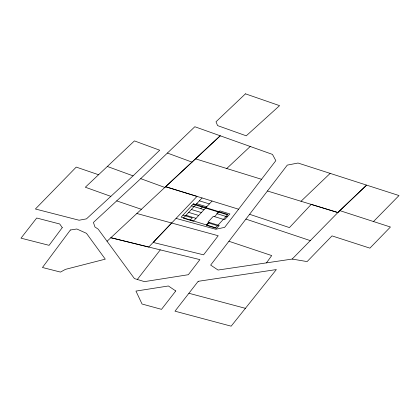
<?xml version="1.0" encoding="UTF-8"?>
<svg xmlns="http://www.w3.org/2000/svg" width="420" height="420" viewBox="0 0 420 420"><rect width="100%" height="100%" fill="white"/><g stroke="black" fill="none" stroke-linecap="round" stroke-linejoin="round"><path stroke-width="0.63" d="M266.464 262.873L271.709 255.57L228.911 241.264M373.49 221.54L399 195.552L298.032 163.034L287.291 165.107L210.651 265.083L218.043 270.039L292.168 259.067L307.109 261.587L332.026 235.888L369.899 248.147L390.421 227.021L339.785 210.614L292.168 259.067M176.048 218.411L215.754 229.262L224.663 227.351L275.83 160.655L272.475 154.408L194.822 126.735L140.726 178.652L93.424 222.437L94.946 226.963L98.17 229.142L134.41 278.57L137.324 279.463L160.288 249.874M202.036 197.941L183.346 218.153L193.347 221.235L212.037 201.028M190.36 219.98L192.25 217.943L183.02 215.098M200.791 208.703L202.314 207.055M206.362 224.915L208.252 222.873L217.476 225.719M218.316 211.984L216.793 213.633L227.241 216.841M209.228 222.422L206.556 225.309L216.557 228.391L219.23 225.503L208.016 222.049L213.355 216.274L224.569 219.728L229.908 213.959L219.907 210.872L214.567 216.647M171.654 223.02L153.153 242.44L203.579 254.835L218.216 235.741L136.847 213.497M98.574 174.736L76.235 167.097L35.401 209.003L79.091 220.232L86.468 218.862L133.061 175.854L159.71 150.213L134.442 140.9L85.328 187.231L110.854 196.361M301.019 201.264L330.167 173.381M249.596 214.289L289.438 227.593L311.215 204.393L337.88 212.552L366.613 185.131L339.785 210.614M226.748 168.515L250.22 146.48M107.053 241.264L220.238 135.802L164.808 187.446L140.726 178.652M188.906 293.265L245.411 308.332M137.324 279.463L144.443 281.626L188.328 274.712L199.904 259.623L110.854 237.72L148.759 247.049L197.022 196.397L165.596 186.716L238.581 209.207M267.44 190.99L337.88 212.552M199.364 200.828L209.365 203.91M196.697 203.716L206.698 206.797M193.09 204.209L227.546 214.83M191.567 205.858L204.026 209.685M191.352 209.491L201.353 212.572M188.685 212.378L198.686 215.46M186.013 215.266L196.014 218.347M195.515 158.834L261.524 179.298M245.91 219.103L310.301 240.618M116.708 200.886L141.367 209.291M107.342 166.467L133.061 175.854M167.359 153.037L192.003 162.12M62.255 227.64L49.093 245.327L21 238.166L36.698 218.012L59.74 224.002L62.255 227.64M70.387 230.003L42.452 267.493L60.475 272.081L65.494 269.351L105.289 259.151L86.468 233.326L76.829 229L70.387 230.003M175.775 290.96L161.506 309.341L142.054 304.022L135.949 291.086L168.399 285.978L175.775 290.96M198.177 281.321L174.988 311.183L231.158 326.172L276.355 269.567L198.177 281.321M193.452 203.816L181.136 217.14L215.586 227.761L227.908 214.436L193.452 203.816M245.443 93.828L216.006 121.784L217.591 125.606L246.246 135.817L279.578 105.651L245.443 93.828"/></g></svg>
